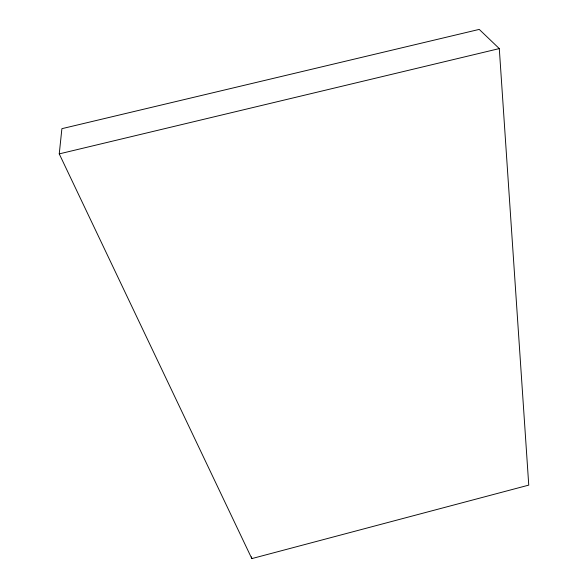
<?xml version="1.0" encoding="UTF-8"?>
<svg xmlns="http://www.w3.org/2000/svg" width="588" height="588" viewBox="0 0 588 588"><rect width="100%" height="100%" fill="white"/><g stroke="black" fill="none" stroke-linecap="round" stroke-linejoin="round"><path stroke-width="0.88" d="M59.248 153.887L61.894 128.676L479.235 29.4L499.293 48.591L528.752 485.122L251.818 558.6L59.248 153.887L499.293 48.591M251.524 556.814L251.818 558.6"/></g></svg>
